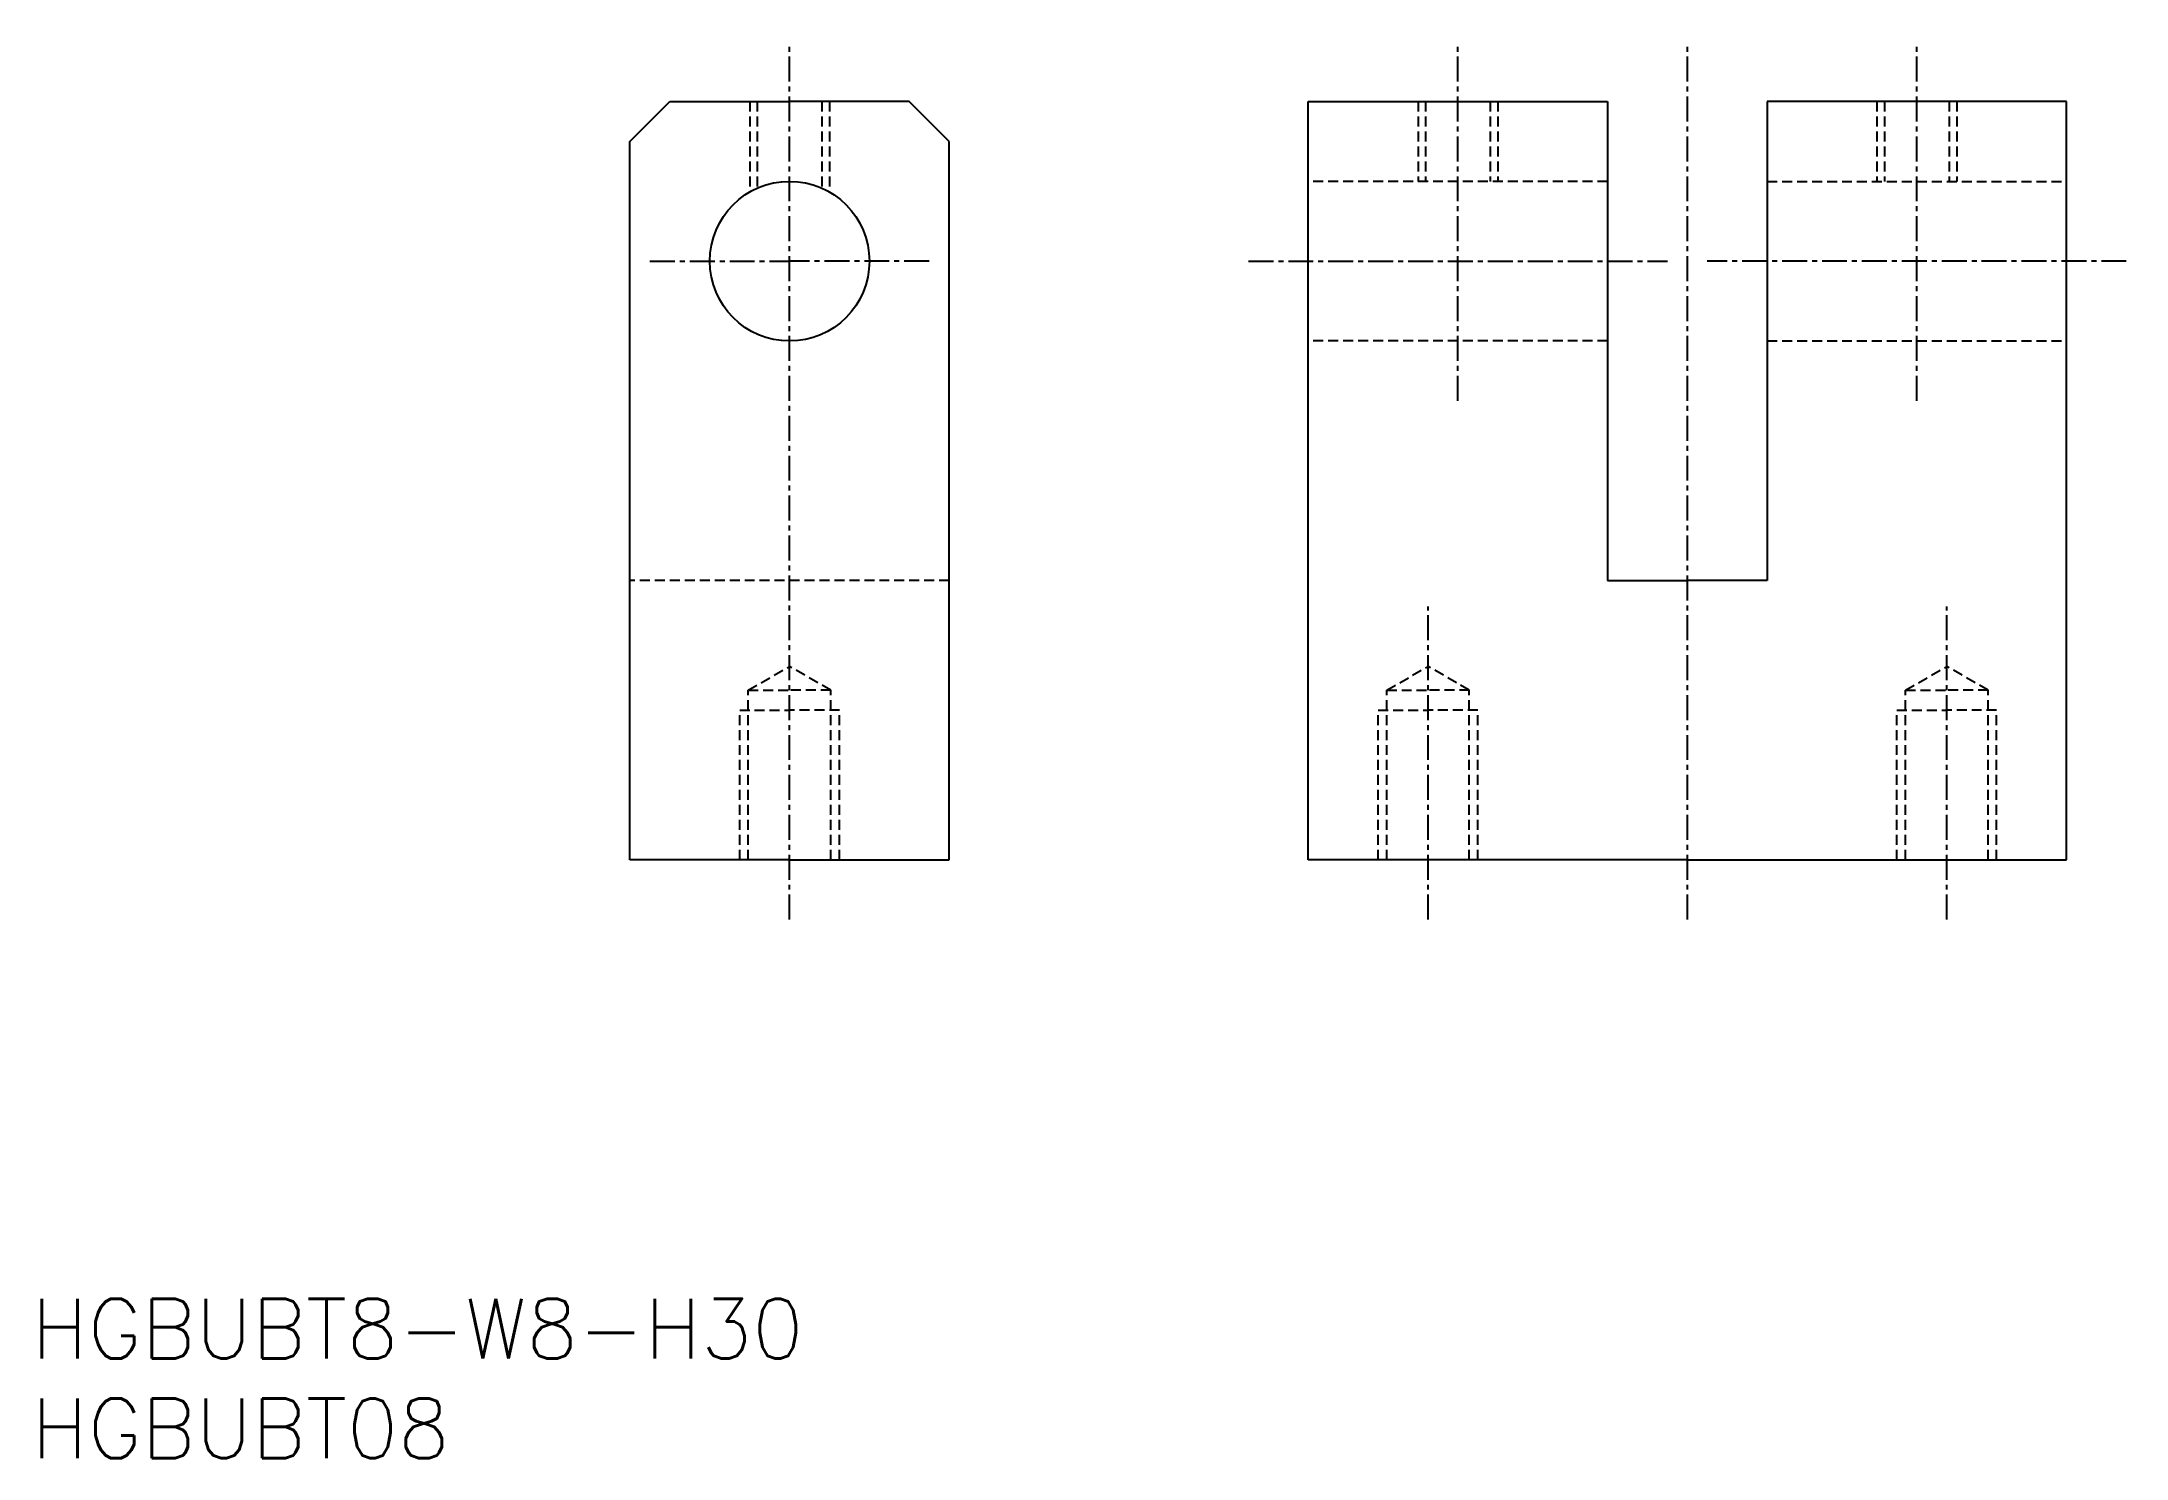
# Model space of a CAD drawing. Extents: x 1 to 105, y 0 to 71.
import ezdxf

# ---------------------------------------------------------------- set-up
doc = ezdxf.new("R2010")
doc.units = 0
doc.linetypes.add('CENTER', pattern=[2, 1.25, -0.25, 0.25, -0.25])
doc.linetypes.add('DASHED', pattern=[0.75, 0.5, -0.25])
doc.layers.get('0').update_dxf_attribs({"linetype": 'CONTINUOUS'})
doc.layers.add('CENTER', color=1, linetype='CENTER')
doc.styles.get("Standard").update_dxf_attribs({"font": 'txt.shx'})

# ---------------------------------------------------------------- blocks, each defined once
blk = doc.blocks.new('*U10')
at = {"color": 7, "linetype": 'CONTINUOUS'}
blk.add_text('HGBUBT08', height=3, dxfattribs=at).set_placement((0, 0))
blk = doc.blocks.new('*U11')
at = {"color": 7, "linetype": 'CONTINUOUS'}
blk.add_text('HGBUBT8-W8-H30', height=3, dxfattribs=at).set_placement((0, 5))

msp = doc.modelspace()

# ---------------------------------------------------------------- linework, layer by layer
for p, q in [((30, 66), (32, 68)), ((32, 68), (38, 68)), ((44, 68), (38, 68)), ((46, 66), (44, 68)), ((64, 30), (64, 68)), ((64, 68), (79, 68)), ((79, 68), (79, 44)), ((102, 68), (87, 68)), ((87, 68), (87, 44)), ((102, 30), (102, 68)), ((30, 30), (30, 66)), ((46, 30), (46, 66)), ((79, 44), (83, 44)), ((87, 44), (83, 44)), ((38, 30), (30, 30)), ((38, 30), (46, 30)), ((83, 30), (64, 30)), ((83, 30), (102, 30))]:
    msp.add_line(p, q)
at = {"color": 3, "linetype": 'DASHED'}
for p, q in [((36, 68), (36, 63.46)), ((36.38, 68), (36.38, 63.66)), ((39.62, 68), (39.62, 63.66)), ((40, 68), (40, 63.46)), ((69.5, 68), (69.5, 64)), ((69.88, 68), (69.88, 64)), ((73.12, 68), (73.12, 64)), ((73.5, 68), (73.5, 64)), ((92.5, 68), (92.5, 64)), ((92.88, 68), (92.88, 64)), ((96.12, 68), (96.12, 64)), ((96.5, 68), (96.5, 64)), ((79, 64), (64, 64)), ((87, 64), (102, 64)), ((79, 56), (64, 56)), ((87, 56), (102, 56)), ((46, 44), (30, 44)), ((35.93, 38.5), (38, 39.69)), ((40.07, 38.5), (38, 39.69)), ((67.93, 38.5), (70, 39.69)), ((72.07, 38.5), (70, 39.69)), ((93.93, 38.5), (96, 39.69)), ((98.07, 38.5), (96, 39.69)), ((35.93, 30), (35.93, 38.5)), ((35.93, 38.5), (38, 38.5)), ((40.07, 38.5), (38, 38.5)), ((40.07, 30), (40.07, 38.5)), ((67.93, 30), (67.93, 38.5)), ((67.93, 38.5), (70, 38.5)), ((72.07, 38.5), (70, 38.5)), ((72.07, 30), (72.07, 38.5)), ((93.93, 30), (93.93, 38.5)), ((93.93, 38.5), (96, 38.5)), ((98.07, 38.5), (96, 38.5)), ((98.07, 30), (98.07, 38.5)), ((35.5, 30), (35.5, 37.5)), ((35.5, 37.5), (38, 37.5)), ((40.5, 37.5), (38, 37.5)), ((40.5, 30), (40.5, 37.5)), ((67.5, 30), (67.5, 37.5)), ((67.5, 37.5), (70, 37.5)), ((72.5, 37.5), (70, 37.5)), ((72.5, 30), (72.5, 37.5)), ((93.5, 30), (93.5, 37.5)), ((93.5, 37.5), (96, 37.5)), ((98.5, 37.5), (96, 37.5)), ((98.5, 30), (98.5, 37.5))]:
    msp.add_line(p, q, dxfattribs=at)
msp.add_circle((38, 60), 4)
at = {"layer": 'CENTER', "color": 1, "linetype": 'CENTER'}
for p, q in [((38, 27), (38, 71)), ((71.5, 53), (71.5, 71)), ((83, 27), (83, 71)), ((94.5, 53), (94.5, 71)), ((31, 60), (38, 60)), ((45, 60), (38, 60)), ((61, 60), (82, 60)), ((105, 60), (84, 60)), ((70, 27), (70, 42.69)), ((96, 27), (96, 42.69))]:
    msp.add_line(p, q, dxfattribs=at)

# ---------------------------------------------------------------- block references
at = {"color": 7, "linetype": 'CONTINUOUS'}
for name in ['*U11', '*U10']:
    msp.add_blockref(name, (0, 0), dxfattribs=at)

doc.saveas('drawing.dxf')
